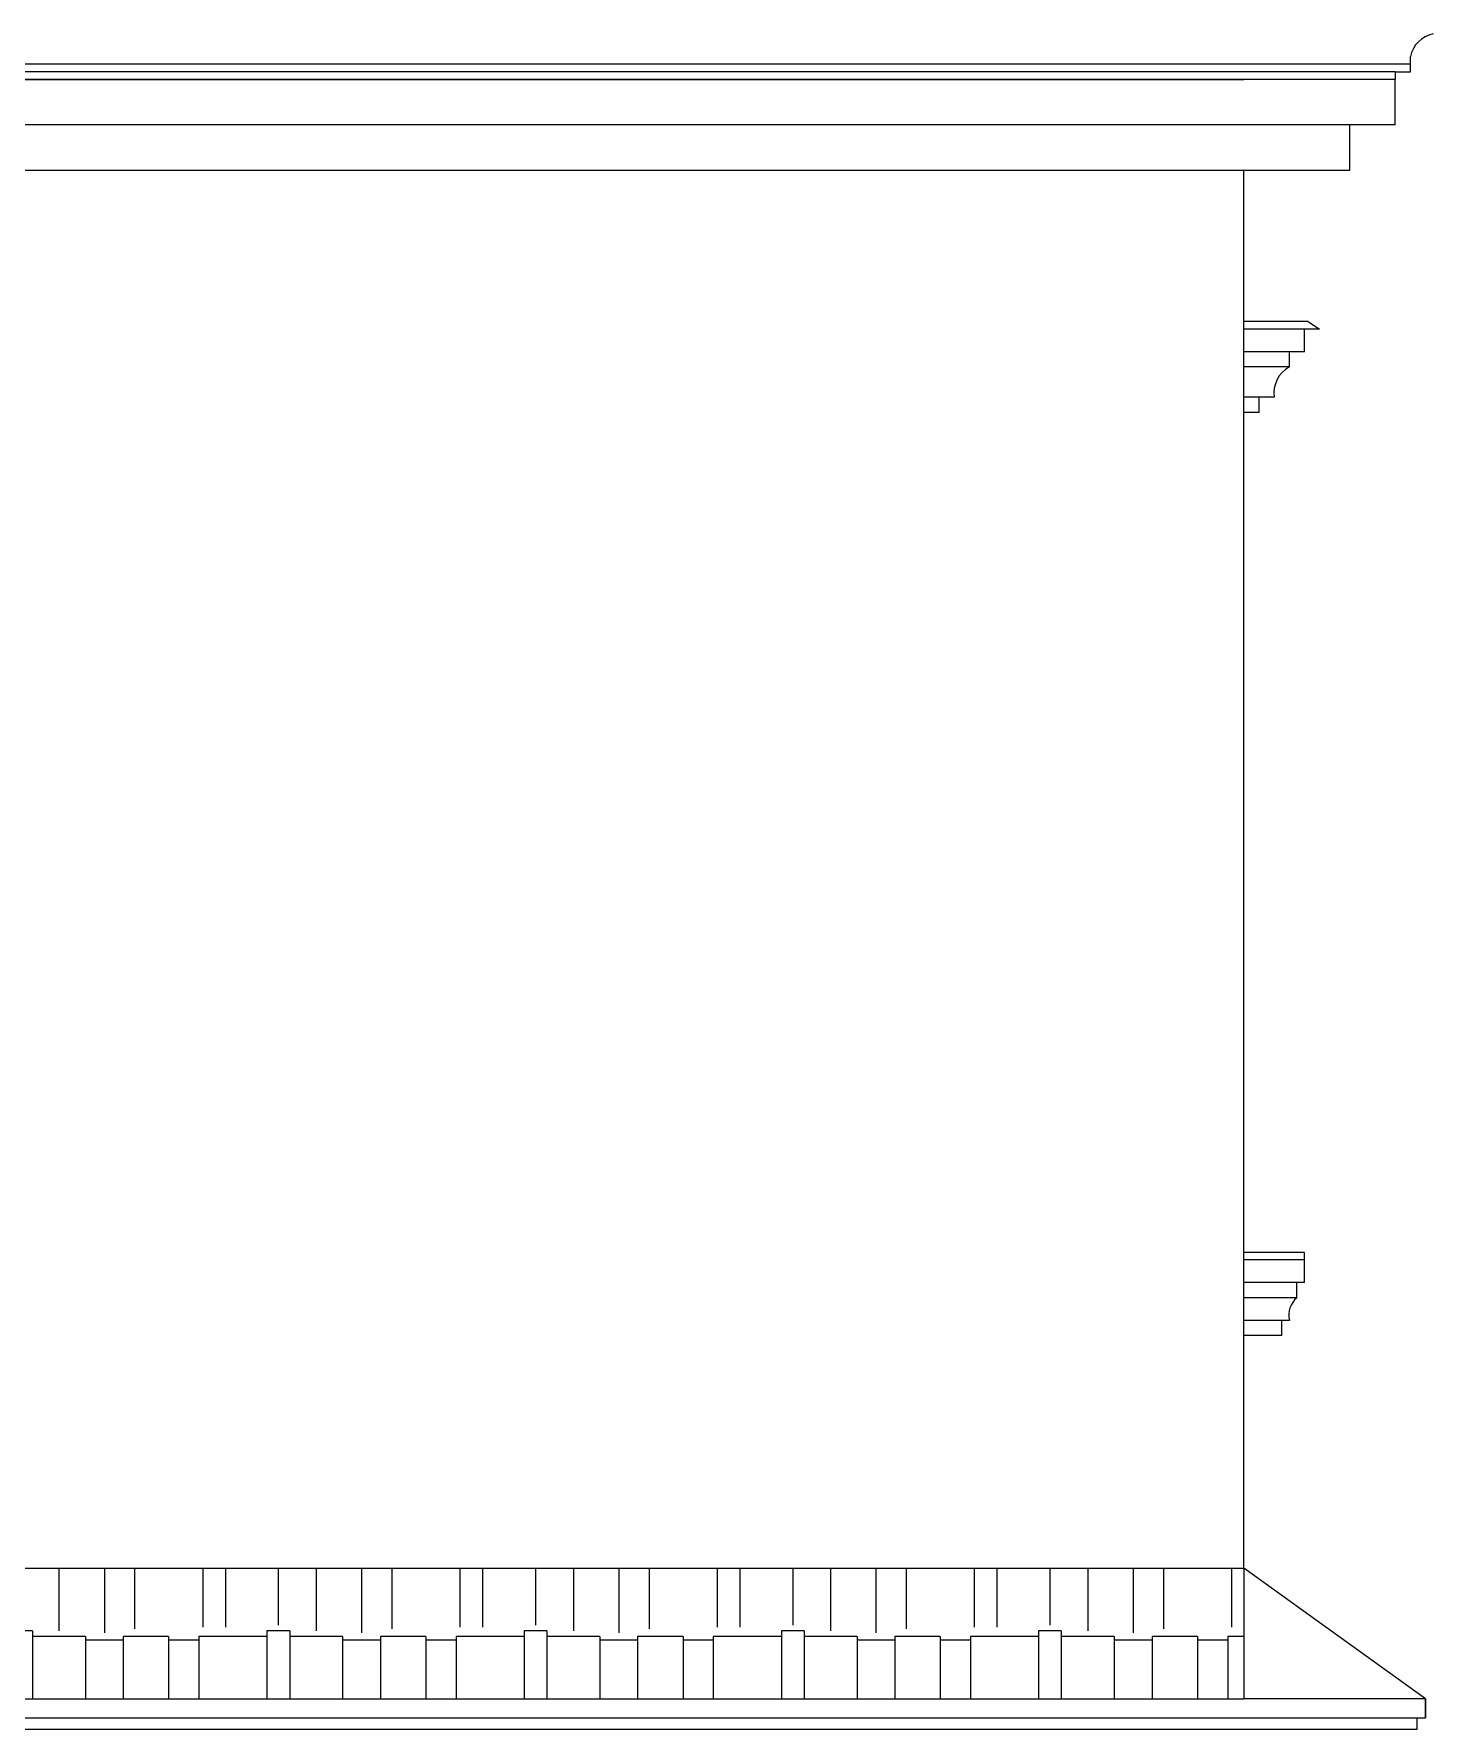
# Model space of a CAD drawing. Header units: inches. Extents: x 3672 to 10975, y -27382 to -746.
# Drawn here: x 4919.8 to 5012.3, y -27015.6 to -26903.6 of the extents above; entities that cross this region are included whole.
import ezdxf

# ---------------------------------------------------------------- set-up
doc = ezdxf.new("R2010")
doc.units = ezdxf.units.IN
doc.header["$LTSCALE"] = 17
doc.header["$MEASUREMENT"] = 0
doc.layers.add('25 BOT BAR', color=12, linetype='Continuous', lineweight=25)

msp = doc.modelspace()

# ---------------------------------------------------------------- hatches: boundary and pattern name
at = {"layer": '25 BOT BAR'}
h = msp.add_hatch(dxfattribs=at)
h.set_pattern_fill('AR-RSHKE', color=8, scale=0.5, angle=180)
h.set_pattern_definition([(180, (-10473.291, -5697.4846), (-12.75, -6), [3, -2.5, 3.5, -1.5, 4.5, -2]), (180, (-10476.291, -5697.7346), (-12.75, -6), [2.5, -9.5, 2, -3]), (180, (-10482.291, -5697.1096), (-12.75, -6), [1.5, -15.5]), (270, (-10473.291, -5697.4846), (4.25, -6), [5.75, -18.25]), (270, (-10476.291, -5697.4846), (4.25, -6), [5.625, -18.375]), (270, (-10478.791, -5697.4846), (4.25, -6), [5.25, -18.75]), (270, (-10482.291, -5697.1096), (4.25, -6), [5.75, -18.25]), (270, (-10483.791, -5697.1096), (4.25, -6), [5.75, -18.25]), (270, (-10488.291, -5697.4846), (4.25, -6), [5.5, -18.5])])
h.paths.add_polyline_path([(4999.79, -27013.6), (4999.79, -27004.97), (4857.33, -27004.97), (4845.33, -27013.6)])

# ---------------------------------------------------------------- linework, layer by layer
for p, q in [((5010.79, -26905.6), (4848.33, -26905.6)), ((5010.79, -26905.6), (5010.79, -26905.1)), ((5010.79, -26906.1), (5010.79, -26905.6)), ((4530.33, -26906.6), (4999.79, -26906.6)), ((5009.79, -26906.1), (4849.33, -26906.1)), ((5009.79, -26906.6), (4849.33, -26906.6)), ((5009.79, -26906.1), (5009.79, -26906.6)), ((5009.79, -26906.1), (5010.79, -26906.1)), ((5009.79, -26909.6), (5009.79, -26906.6)), ((5009.79, -26909.6), (4849.33, -26909.6)), ((5006.79, -26912.6), (5006.79, -26909.6)), ((4852.33, -26912.6), (5006.79, -26912.6)), ((4999.79, -27004.97), (4999.79, -26912.6)), ((5004.04, -26922.6), (4999.79, -26922.6)), ((5004.79, -26923.1), (4999.79, -26923.1)), ((5003.79, -26924.6), (5003.79, -26923.1)), ((5004.04, -26922.6), (5004.79, -26923.1)), ((5003.79, -26924.6), (4999.79, -26924.6)), ((5002.79, -26925.6), (5002.79, -26924.6)), ((5002.79, -26925.6), (4999.79, -26925.6)), ((5001.79, -26927.6), (4999.79, -26927.6)), ((5000.79, -26928.6), (5000.79, -26927.6)), ((5000.79, -26928.6), (4999.79, -26928.6)), ((5003.79, -26984.1), (4999.79, -26984.1)), ((5003.79, -26984.6), (4999.79, -26984.6)), ((5003.79, -26984.6), (5003.79, -26984.1)), ((5003.79, -26986.1), (5003.79, -26984.6)), ((5003.79, -26986.1), (4999.79, -26986.1)), ((5003.29, -26987.1), (5003.29, -26986.1)), ((5003.29, -26987.1), (4999.79, -26987.1)), ((5002.79, -26988.6), (4999.79, -26988.6)), ((5002.29, -26989.6), (4999.79, -26989.6)), ((5002.29, -26989.6), (5002.29, -26988.6)), ((4539.33, -27004.97), (4999.79, -27004.97)), ((5011.79, -27013.6), (4999.79, -27004.97)), ((4999.79, -27004.97), (4999.79, -27013.6)), ((4523.33, -27013.6), (4999.79, -27013.6)), ((5011.79, -27013.6), (4999.79, -27013.6)), ((5011.79, -27014.85), (5011.79, -27013.6)), ((5011.79, -27013.6), (5011.79, -27014.85)), ((4845.89, -27014.85), (5011.23, -27014.85)), ((5011.23, -27015.6), (5011.23, -27014.85)), ((5011.23, -27014.85), (5011.79, -27014.85)), ((4845.89, -27015.6), (5011.23, -27015.6)), ((5010.29, -27015.6), (5011.23, -27015.6))]:
    msp.add_line(p, q, dxfattribs=at)
for centre, radius, start, end in [((5012.69, -26905.49), 1.94, 101.7959, 168.2044), ((5003.7, -26927.3), 1.93, 118.1362, 188.7337), ((5004.23, -26988.24), 1.48, 129.3404, 193.7898)]:
    msp.add_arc(centre, radius, start, end, dxfattribs=at)

doc.saveas('drawing.dxf')
